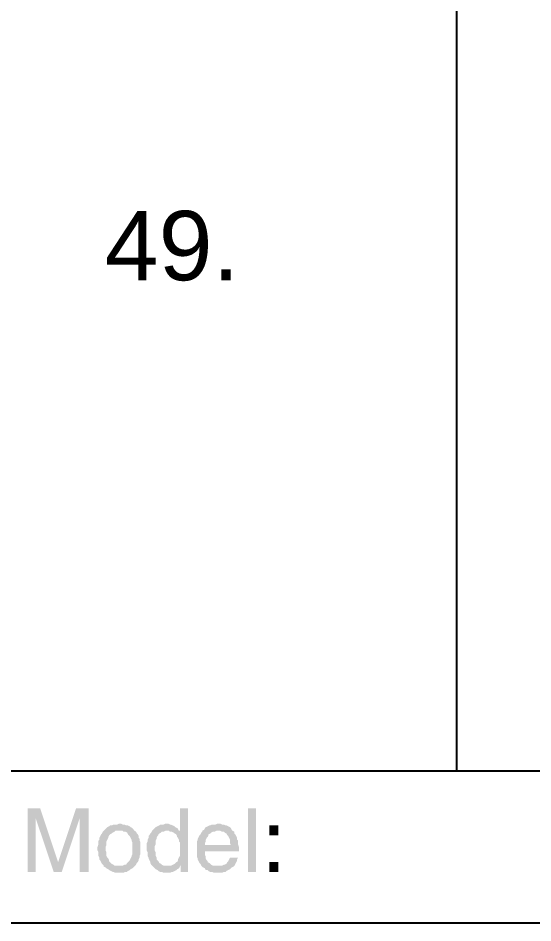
# Model space of a CAD drawing. Header units: inches. Extents: x 3613 to 8393, y -2205 to -794.
# Drawn here: x 3635.65 to 3661.61, y -1837.78 to -1792.12 of the extents above; entities that cross this region are included whole.
import ezdxf

# ---------------------------------------------------------------- set-up
doc = ezdxf.new("R2010")
doc.units = ezdxf.units.IN
doc.header["$MEASUREMENT"] = 0
doc.styles.get("Standard").update_dxf_attribs({"font": 'arial.ttf'})

msp = doc.modelspace()

# ---------------------------------------------------------------- hatches: boundary and pattern name
at = {"transparency": 33554559}
for points in [[(3636.762, -1832), (3636.13, -1832), (3636.13, -1835.205), (3636.536, -1835.205), (3636.536, -1832.497)], [(3636.762, -1832), (3636.536, -1832.497), (3637.439, -1835.205), (3637.665, -1834.708)], [(3639.199, -1832), (3638.567, -1832), (3637.665, -1834.708), (3637.439, -1835.205), (3637.845, -1835.205), (3638.748, -1832.497), (3638.748, -1832.497)], [(3639.199, -1832), (3638.748, -1832.497), (3638.748, -1835.205), (3639.199, -1835.205)], [(3644.209, -1832), (3643.803, -1832), (3643.803, -1833.174), (3643.487, -1833.219), (3643.532, -1833.264), (3643.622, -1833.309), (3643.667, -1833.399), (3643.667, -1833.444), (3643.712, -1833.49), (3643.757, -1833.58), (3643.757, -1833.67), (3643.803, -1833.715), (3643.803, -1834.392), (3643.757, -1834.482), (3643.712, -1834.573), (3643.712, -1834.618), (3643.667, -1834.708), (3643.622, -1834.708), (3643.577, -1834.753), (3643.532, -1834.798), (3643.441, -1834.844), (3643.848, -1834.844), (3643.848, -1835.205), (3644.209, -1835.205)], [(3647.233, -1835.205), (3647.233, -1832), (3647.639, -1832), (3647.639, -1835.205)], [(3640.734, -1832.767), (3640.734, -1832.767), (3640.643, -1832.813), (3640.463, -1832.813), (3640.373, -1832.858), (3640.282, -1832.858), (3640.237, -1832.903), (3640.147, -1832.948), (3640.102, -1832.993), (3640.011, -1833.083), (3639.966, -1833.129), (3639.966, -1833.129), (3639.921, -1833.174), (3639.876, -1833.264), (3639.831, -1833.309), (3639.786, -1833.399), (3639.741, -1833.49), (3639.741, -1833.58), (3639.696, -1833.625), (3639.696, -1833.805), (3639.65, -1833.941), (3639.65, -1834.031), (3639.65, -1834.121), (3639.696, -1834.212), (3639.696, -1834.392), (3639.741, -1834.482), (3639.741, -1834.573), (3639.786, -1834.618), (3639.831, -1834.708), (3639.876, -1834.798), (3639.921, -1834.844), (3639.966, -1834.889), (3639.966, -1834.934), (3640.734, -1834.889), (3640.508, -1834.889), (3640.463, -1834.844), (3640.373, -1834.798), (3640.327, -1834.753), (3640.237, -1834.663), (3640.237, -1834.618), (3640.192, -1834.528), (3640.147, -1834.482), (3640.102, -1834.392), (3640.102, -1834.212), (3640.057, -1834.121), (3640.057, -1833.941), (3640.102, -1833.851), (3640.102, -1833.67), (3640.147, -1833.58), (3640.192, -1833.49), (3640.192, -1833.444), (3640.237, -1833.354), (3640.282, -1833.309), (3640.373, -1833.264), (3640.418, -1833.219), (3640.508, -1833.174), (3640.553, -1833.129), (3641.501, -1833.129), (3641.456, -1833.038), (3641.411, -1832.993), (3641.32, -1832.948), (3641.275, -1832.903), (3641.185, -1832.858), (3641.095, -1832.858), (3641.004, -1832.813), (3640.914, -1832.813), (3640.824, -1832.767)], [(3641.501, -1833.129), (3640.734, -1833.129), (3640.914, -1833.129), (3640.959, -1833.174), (3641.049, -1833.174), (3641.14, -1833.219), (3641.185, -1833.309), (3641.23, -1833.354), (3641.275, -1833.399), (3641.32, -1833.49), (3641.365, -1833.58), (3641.365, -1833.625), (3641.411, -1833.715), (3641.411, -1834.302), (3641.365, -1834.392), (3641.365, -1834.437), (3641.32, -1834.528), (3641.275, -1834.618), (3641.23, -1834.663), (3641.185, -1834.708), (3641.14, -1834.753), (3641.095, -1834.844), (3641.004, -1834.844), (3640.914, -1834.889), (3640.734, -1834.889), (3639.966, -1834.934), (3640.057, -1834.979), (3640.102, -1835.024), (3640.192, -1835.069), (3640.237, -1835.114), (3640.327, -1835.159), (3640.418, -1835.205), (3640.463, -1835.205), (3640.553, -1835.25), (3640.959, -1835.25), (3641.049, -1835.205), (3641.14, -1835.205), (3641.185, -1835.159), (3641.275, -1835.114), (3641.32, -1835.069), (3641.411, -1835.024), (3641.456, -1834.979), (3641.546, -1834.889), (3641.546, -1834.889), (3641.591, -1834.844), (3641.636, -1834.753), (3641.681, -1834.708), (3641.726, -1834.618), (3641.726, -1834.573), (3641.772, -1834.482), (3641.772, -1834.392), (3641.817, -1834.302), (3641.817, -1834.031), (3641.817, -1833.715), (3641.772, -1833.625), (3641.772, -1833.535), (3641.726, -1833.49), (3641.726, -1833.399), (3641.681, -1833.309), (3641.636, -1833.264), (3641.591, -1833.174), (3641.546, -1833.129)], [(3642.403, -1833.129), (3642.358, -1833.219), (3642.313, -1833.264), (3642.268, -1833.354), (3642.223, -1833.399), (3642.223, -1833.49), (3642.178, -1833.58), (3642.178, -1833.67), (3642.133, -1833.76), (3642.133, -1834.121), (3642.178, -1834.212), (3642.178, -1834.392), (3642.223, -1834.482), (3642.223, -1834.528), (3642.268, -1834.618), (3642.313, -1834.708), (3642.313, -1834.753), (3642.358, -1834.844), (3642.403, -1834.889), (3642.494, -1834.979), (3642.539, -1835.024), (3642.584, -1835.069), (3642.674, -1835.114), (3642.719, -1835.159), (3642.81, -1835.205), (3642.9, -1835.205), (3642.99, -1835.25), (3643.306, -1835.25), (3643.396, -1835.205), (3643.441, -1835.205), (3643.532, -1835.159), (3643.622, -1835.114), (3643.667, -1835.069), (3643.757, -1835.024), (3643.803, -1834.934), (3643.171, -1834.889), (3642.99, -1834.889), (3642.9, -1834.844), (3642.855, -1834.798), (3642.765, -1834.753), (3642.719, -1834.663), (3642.674, -1834.618), (3642.629, -1834.573), (3642.629, -1834.482), (3642.584, -1834.392), (3642.584, -1834.212), (3642.539, -1834.121), (3642.539, -1833.896), (3642.584, -1833.805), (3642.584, -1833.625), (3642.629, -1833.535), (3642.629, -1833.49), (3642.674, -1833.399), (3642.719, -1833.354), (3642.719, -1833.309), (3642.765, -1833.264), (3642.855, -1833.219), (3642.9, -1833.174), (3642.99, -1833.174), (3643.08, -1833.129), (3643.171, -1833.129)], [(3643.126, -1832.767), (3643.08, -1832.767), (3642.99, -1832.813), (3642.81, -1832.813), (3642.765, -1832.858), (3642.674, -1832.903), (3642.584, -1832.948), (3642.539, -1832.993), (3642.494, -1833.038), (3642.403, -1833.129), (3643.261, -1833.129), (3643.306, -1833.174), (3643.396, -1833.174), (3643.487, -1833.219), (3643.803, -1833.174), (3643.803, -1833.129), (3643.757, -1833.129), (3643.712, -1833.038), (3643.667, -1832.993), (3643.577, -1832.948), (3643.532, -1832.903), (3643.441, -1832.858), (3643.351, -1832.813), (3643.306, -1832.813), (3643.216, -1832.767)], [(3645.743, -1832.767), (3645.698, -1832.767), (3645.608, -1832.813), (3645.427, -1832.813), (3645.337, -1832.858), (3645.292, -1832.858), (3645.202, -1832.903), (3645.111, -1832.948), (3645.066, -1832.993), (3645.021, -1833.083), (3644.931, -1833.129), (3645.833, -1833.129), (3645.924, -1833.174), (3646.014, -1833.174), (3646.059, -1833.219), (3646.149, -1833.264), (3646.195, -1833.354), (3646.195, -1833.354), (3646.24, -1833.399), (3646.285, -1833.49), (3646.33, -1833.58), (3646.33, -1833.76), (3646.375, -1833.851), (3644.66, -1833.851), (3644.66, -1834.437), (3644.705, -1834.528), (3644.705, -1834.573), (3644.75, -1834.663), (3644.795, -1834.753), (3644.841, -1834.798), (3644.886, -1834.889), (3644.931, -1834.934), (3645.743, -1834.889), (3645.472, -1834.889), (3645.382, -1834.844), (3645.337, -1834.798), (3645.292, -1834.753), (3645.202, -1834.708), (3645.202, -1834.663), (3645.157, -1834.618), (3645.111, -1834.528), (3645.111, -1834.437), (3645.066, -1834.347), (3645.066, -1834.167), (3646.781, -1834.167), (3646.781, -1833.941), (3646.736, -1833.805), (3646.736, -1833.625), (3646.691, -1833.58), (3646.691, -1833.49), (3646.646, -1833.399), (3646.601, -1833.309), (3646.556, -1833.264), (3646.556, -1833.174), (3646.465, -1833.129), (3646.42, -1833.083), (3646.375, -1832.993), (3646.33, -1832.948), (3646.24, -1832.903), (3646.149, -1832.858), (3646.104, -1832.858), (3646.014, -1832.813), (3645.924, -1832.813), (3645.833, -1832.767)], [(3644.931, -1833.129), (3644.931, -1833.174), (3644.886, -1833.219), (3644.841, -1833.309), (3644.795, -1833.354), (3644.75, -1833.444), (3644.705, -1833.535), (3644.705, -1833.58), (3644.66, -1833.67), (3644.66, -1833.851), (3645.066, -1833.851), (3645.066, -1833.76), (3645.111, -1833.67), (3645.111, -1833.58), (3645.157, -1833.49), (3645.202, -1833.444), (3645.247, -1833.354), (3645.247, -1833.309), (3645.337, -1833.264), (3645.382, -1833.219), (3645.472, -1833.174), (3645.563, -1833.174), (3645.653, -1833.129), (3645.743, -1833.129)], [(3648.767, -1833.354), (3648.767, -1832.858), (3648.316, -1832.858), (3648.316, -1833.354)], [(3646.736, -1834.482), (3646.33, -1834.482), (3646.285, -1834.573), (3646.24, -1834.663), (3646.195, -1834.708), (3646.149, -1834.798), (3646.059, -1834.844), (3646.014, -1834.844), (3645.924, -1834.889), (3645.743, -1834.889), (3644.931, -1834.934), (3644.931, -1834.934), (3644.976, -1834.979), (3645.066, -1835.024), (3645.111, -1835.114), (3645.202, -1835.114), (3645.247, -1835.159), (3645.337, -1835.205), (3645.427, -1835.205), (3645.518, -1835.25), (3645.924, -1835.25), (3646.014, -1835.205), (3646.104, -1835.205), (3646.149, -1835.159), (3646.24, -1835.114), (3646.33, -1835.069), (3646.375, -1835.024), (3646.42, -1834.979), (3646.51, -1834.934), (3646.556, -1834.889), (3646.601, -1834.798), (3646.646, -1834.708), (3646.691, -1834.663), (3646.691, -1834.573)], [(3643.441, -1834.844), (3643.351, -1834.889), (3643.171, -1834.889), (3643.803, -1834.934), (3643.848, -1834.844)], [(3648.767, -1835.205), (3648.767, -1834.708), (3648.316, -1834.708), (3648.316, -1835.205)]]:
    msp.add_hatch(color=256, dxfattribs=at).paths.add_polyline_path(points)

# ---------------------------------------------------------------- linework, layer by layer
msp.add_line((3657.747, -1574.144), (3657.747, -1830.105))
for points in [[(3632.745, -1830.105), (4029.183, -1830.105)], [(3632.745, -1837.777), (3928.876, -1837.777)]]:
    msp.add_lwpolyline(points)

# ---------------------------------------------------------------- texts
at = {"insert": (3643.413, -1803.624), "char_height": 3.5, "width": 34.34827, "attachment_point": 5}
msp.add_mtext('49.', dxfattribs=at)

doc.saveas('drawing.dxf')
